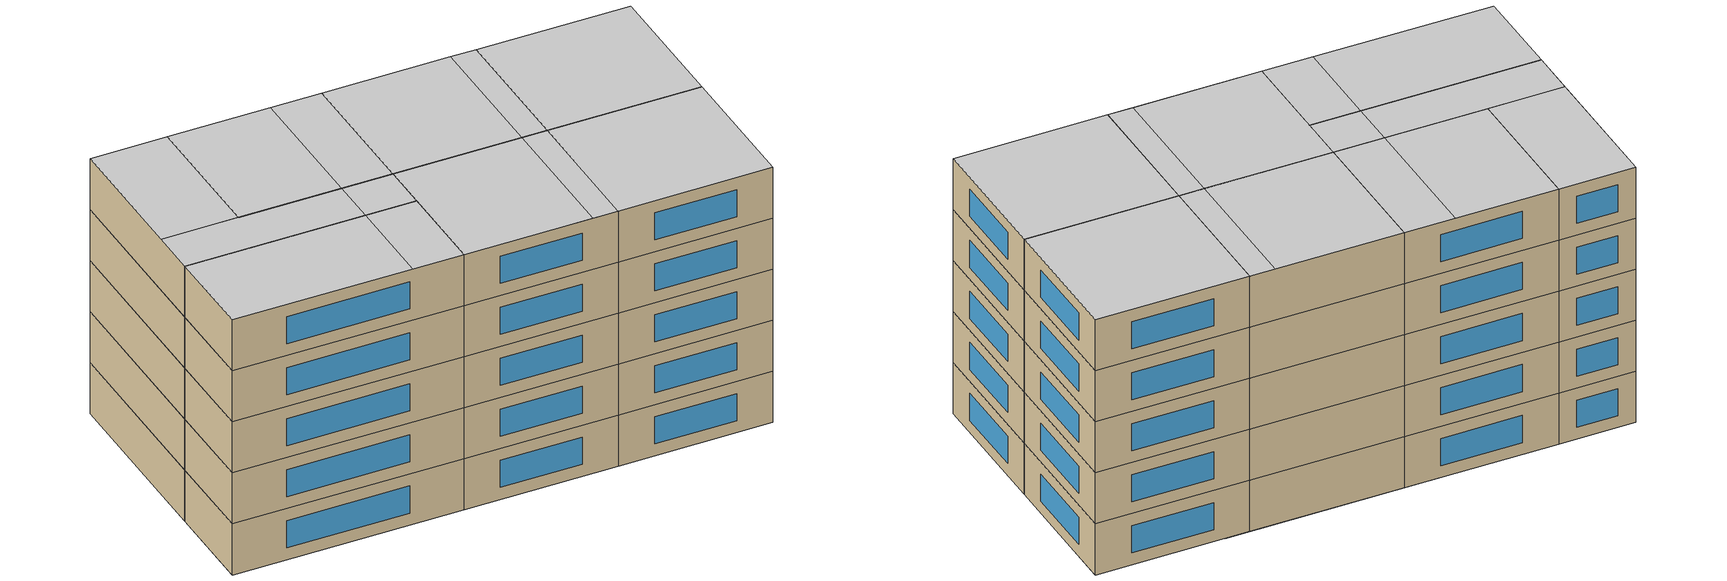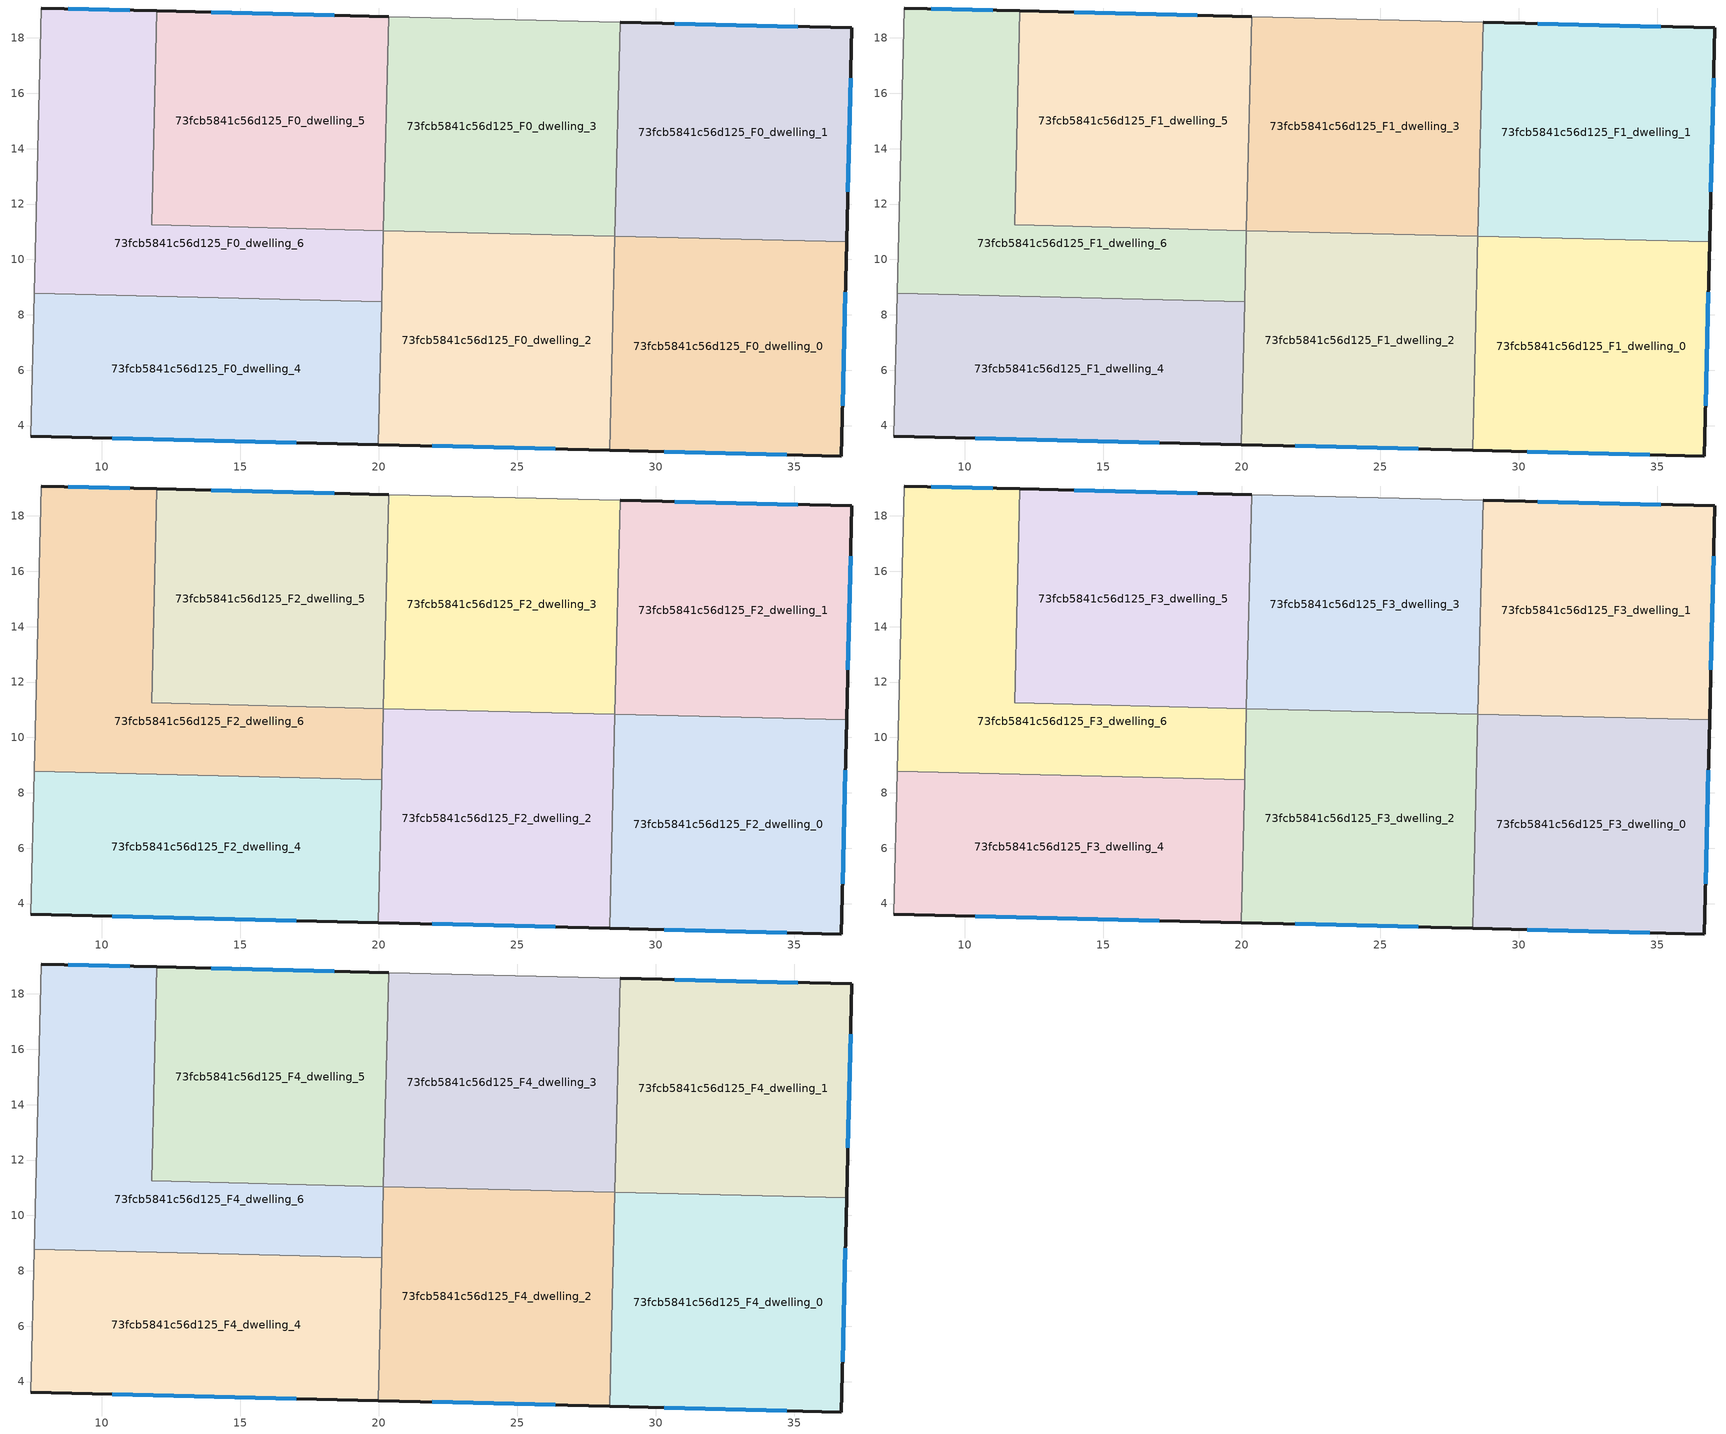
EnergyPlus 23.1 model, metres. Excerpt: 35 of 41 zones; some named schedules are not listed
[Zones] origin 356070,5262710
73fcb5841c56d125_F0_dwelling_0
 floor ground (EU_floor_Construction): 36.89,10.63 36.7,2.9 28.34,3.11 28.53,10.83 z0
 wall outside (EU_wall_Construction): 28.34,3.11 36.7,2.9 36.89,10.63 z0:3
 wall to 73fcb5841c56d125_F0_dwelling_1 (EU_wall_Construction): 36.89,10.63 28.53,10.83 z0:3
 wall to 73fcb5841c56d125_F0_dwelling_2 (EU_wall_Construction): 28.53,10.83 28.34,3.11 z0:3
 window (EU_Window_Construction): 36.75,4.71 36.85,8.81 / 30.3,3.06 34.74,2.95 z0.7:2.3
73fcb5841c56d125_F0_dwelling_1
 floor ground (EU_floor_Construction): 37.08,18.36 36.89,10.63 28.53,10.83 28.72,18.56 z0
 wall outside (EU_wall_Construction): 36.89,10.63 37.08,18.36 28.72,18.56 z0:3
 wall to 73fcb5841c56d125_F0_dwelling_3 (EU_wall_Construction): 28.72,18.56 28.53,10.83 z0:3
 window (EU_Window_Construction): 35.12,18.41 30.68,18.52 / 36.94,12.44 37.04,16.54 z0.7:2.3
73fcb5841c56d125_F0_dwelling_2
 floor ground (EU_floor_Construction): 28.53,10.83 28.34,3.11 19.97,3.31 20.16,10.95 20.16,11.04 z0
 wall outside (EU_wall_Construction): 19.97,3.31 28.34,3.11 z0:3
 wall to 73fcb5841c56d125_F0_dwelling_3 (EU_wall_Construction): 28.53,10.83 20.16,11.04 z0:3
 wall to 73fcb5841c56d125_F0_dwelling_4 (EU_wall_Construction): 20.1,8.46 19.97,3.31 z0:3
 wall to 73fcb5841c56d125_F0_dwelling_6 (EU_wall_Construction): 20.16,11.04 20.16,10.95 20.1,8.46 z0:3
 window (EU_Window_Construction): 21.94,3.26 26.37,3.15 z0.7:2.3
73fcb5841c56d125_F0_dwelling_3
 floor ground (EU_floor_Construction): 28.72,18.56 28.53,10.83 20.16,11.04 20.35,18.77 z0
 wall adiabatic (EU_wall_Construction): 28.72,18.56 20.35,18.77 z0:3
 wall to 73fcb5841c56d125_F0_dwelling_5 (EU_wall_Construction): 20.35,18.77 20.16,11.04 z0:3
73fcb5841c56d125_F0_dwelling_4
 floor ground (EU_floor_Construction): 20.1,8.46 19.97,3.31 7.42,3.62 7.55,8.77 z0
 wall outside (EU_wall_Construction): 7.42,3.62 19.97,3.31 z0:3
 wall adiabatic (EU_wall_Construction): 7.55,8.77 7.42,3.62 z0:3
 wall to 73fcb5841c56d125_F0_dwelling_6 (EU_wall_Construction): 20.1,8.46 7.55,8.77 z0:3
 window (EU_Window_Construction): 10.37,3.55 17.02,3.38 z0.7:2.3
73fcb5841c56d125_F0_dwelling_5
 floor ground (EU_floor_Construction): 20.35,18.77 20.16,11.04 11.79,11.25 11.98,18.97 z0
 wall outside (EU_wall_Construction): 20.35,18.77 11.98,18.97 z0:3
 wall to 73fcb5841c56d125_F0_dwelling_6 (EU_wall_Construction): 11.98,18.97 11.79,11.25 20.16,11.04 z0:3
 window (EU_Window_Construction): 18.39,18.82 13.95,18.93 z0.7:2.3
73fcb5841c56d125_F0_dwelling_6
 floor ground (EU_floor_Construction): 20.16,11.04 20.1,8.46 7.55,8.77 7.8,19.08 11.98,18.97 11.79,11.25 z0
 wall outside (EU_wall_Construction): 11.98,18.97 7.8,19.08 z0:3
 wall adiabatic (EU_wall_Construction): 7.8,19.08 7.55,8.77 z0:3
 window (EU_Window_Construction): 11,19 8.78,19.05 z0.7:2.3
73fcb5841c56d125_F1_dwelling_0
 floor to 73fcb5841c56d125_F0_dwelling_0 (EU_floor_Construction): 36.89,10.63 36.7,2.9 28.34,3.11 28.53,10.83 z3
 wall outside (EU_wall_Construction): 28.34,3.11 36.7,2.9 36.89,10.63 z3:6
 wall to 73fcb5841c56d125_F1_dwelling_1 (EU_wall_Construction): 36.89,10.63 28.53,10.83 z3:6
 wall to 73fcb5841c56d125_F1_dwelling_2 (EU_wall_Construction): 28.53,10.83 28.34,3.11 z3:6
 window (EU_Window_Construction): 36.75,4.71 36.85,8.81 / 30.3,3.06 34.74,2.95 z3.7:5.3
73fcb5841c56d125_F1_dwelling_1
 floor to 73fcb5841c56d125_F0_dwelling_1 (EU_floor_Construction): 37.08,18.36 36.89,10.63 28.53,10.83 28.72,18.56 z3
 wall outside (EU_wall_Construction): 36.89,10.63 37.08,18.36 28.72,18.56 z3:6
 wall to 73fcb5841c56d125_F1_dwelling_3 (EU_wall_Construction): 28.72,18.56 28.53,10.83 z3:6
 window (EU_Window_Construction): 35.12,18.41 30.68,18.52 / 36.94,12.44 37.04,16.54 z3.7:5.3
73fcb5841c56d125_F1_dwelling_2
 floor to 73fcb5841c56d125_F0_dwelling_2 (EU_floor_Construction): 28.53,10.83 28.34,3.11 19.97,3.31 20.16,10.95 20.16,11.04 z3
 wall outside (EU_wall_Construction): 19.97,3.31 28.34,3.11 z3:6
 wall to 73fcb5841c56d125_F1_dwelling_3 (EU_wall_Construction): 28.53,10.83 20.16,11.04 z3:6
 wall to 73fcb5841c56d125_F1_dwelling_4 (EU_wall_Construction): 20.1,8.46 19.97,3.31 z3:6
 wall to 73fcb5841c56d125_F1_dwelling_6 (EU_wall_Construction): 20.16,11.04 20.16,10.95 20.1,8.46 z3:6
 window (EU_Window_Construction): 21.94,3.26 26.37,3.15 z3.7:5.3
73fcb5841c56d125_F1_dwelling_3
 floor to 73fcb5841c56d125_F0_dwelling_3 (EU_floor_Construction): 28.72,18.56 28.53,10.83 20.16,11.04 20.35,18.77 z3
 wall adiabatic (EU_wall_Construction): 28.72,18.56 20.35,18.77 z3:6
 wall to 73fcb5841c56d125_F1_dwelling_5 (EU_wall_Construction): 20.35,18.77 20.16,11.04 z3:6
73fcb5841c56d125_F1_dwelling_4
 floor to 73fcb5841c56d125_F0_dwelling_4 (EU_floor_Construction): 20.1,8.46 19.97,3.31 7.42,3.62 7.55,8.77 z3
 wall outside (EU_wall_Construction): 7.42,3.62 19.97,3.31 z3:6
 wall adiabatic (EU_wall_Construction): 7.55,8.77 7.42,3.62 z3:6
 wall to 73fcb5841c56d125_F1_dwelling_6 (EU_wall_Construction): 20.1,8.46 7.55,8.77 z3:6
 window (EU_Window_Construction): 10.37,3.55 17.02,3.38 z3.7:5.3
73fcb5841c56d125_F1_dwelling_5
 floor to 73fcb5841c56d125_F0_dwelling_5 (EU_floor_Construction): 20.35,18.77 20.16,11.04 11.79,11.25 11.98,18.97 z3
 wall outside (EU_wall_Construction): 20.35,18.77 11.98,18.97 z3:6
 wall to 73fcb5841c56d125_F1_dwelling_6 (EU_wall_Construction): 11.98,18.97 11.79,11.25 20.16,11.04 z3:6
 window (EU_Window_Construction): 18.39,18.82 13.95,18.93 z3.7:5.3
73fcb5841c56d125_F1_dwelling_6
 floor to 73fcb5841c56d125_F0_dwelling_6 (EU_floor_Construction): 20.16,11.04 20.1,8.46 7.55,8.77 7.8,19.08 11.98,18.97 11.79,11.25 z3
 wall outside (EU_wall_Construction): 11.98,18.97 7.8,19.08 z3:6
 wall adiabatic (EU_wall_Construction): 7.8,19.08 7.55,8.77 z3:6
 window (EU_Window_Construction): 11,19 8.78,19.05 z3.7:5.3
73fcb5841c56d125_F2_dwelling_0
 floor to 73fcb5841c56d125_F1_dwelling_0 (EU_floor_Construction): 36.89,10.63 36.7,2.9 28.34,3.11 28.53,10.83 z6
 wall outside (EU_wall_Construction): 28.34,3.11 36.7,2.9 36.89,10.63 z6:9
 wall to 73fcb5841c56d125_F2_dwelling_1 (EU_wall_Construction): 36.89,10.63 28.53,10.83 z6:9
 wall to 73fcb5841c56d125_F2_dwelling_2 (EU_wall_Construction): 28.53,10.83 28.34,3.11 z6:9
 window (EU_Window_Construction): 36.75,4.71 36.85,8.81 / 30.3,3.06 34.74,2.95 z6.7:8.3
73fcb5841c56d125_F2_dwelling_1
 floor to 73fcb5841c56d125_F1_dwelling_1 (EU_floor_Construction): 37.08,18.36 36.89,10.63 28.53,10.83 28.72,18.56 z6
 wall outside (EU_wall_Construction): 36.89,10.63 37.08,18.36 28.72,18.56 z6:9
 wall to 73fcb5841c56d125_F2_dwelling_3 (EU_wall_Construction): 28.72,18.56 28.53,10.83 z6:9
 window (EU_Window_Construction): 35.12,18.41 30.68,18.52 / 36.94,12.44 37.04,16.54 z6.7:8.3
73fcb5841c56d125_F2_dwelling_2
 floor to 73fcb5841c56d125_F1_dwelling_2 (EU_floor_Construction): 28.53,10.83 28.34,3.11 19.97,3.31 20.16,10.95 20.16,11.04 z6
 wall outside (EU_wall_Construction): 19.97,3.31 28.34,3.11 z6:9
 wall to 73fcb5841c56d125_F2_dwelling_3 (EU_wall_Construction): 28.53,10.83 20.16,11.04 z6:9
 wall to 73fcb5841c56d125_F2_dwelling_4 (EU_wall_Construction): 20.1,8.46 19.97,3.31 z6:9
 wall to 73fcb5841c56d125_F2_dwelling_6 (EU_wall_Construction): 20.16,11.04 20.16,10.95 20.1,8.46 z6:9
 window (EU_Window_Construction): 21.94,3.26 26.37,3.15 z6.7:8.3
73fcb5841c56d125_F2_dwelling_3
 floor to 73fcb5841c56d125_F1_dwelling_3 (EU_floor_Construction): 28.72,18.56 28.53,10.83 20.16,11.04 20.35,18.77 z6
 wall adiabatic (EU_wall_Construction): 28.72,18.56 20.35,18.77 z6:9
 wall to 73fcb5841c56d125_F2_dwelling_5 (EU_wall_Construction): 20.35,18.77 20.16,11.04 z6:9
73fcb5841c56d125_F2_dwelling_4
 floor to 73fcb5841c56d125_F1_dwelling_4 (EU_floor_Construction): 20.1,8.46 19.97,3.31 7.42,3.62 7.55,8.77 z6
 wall outside (EU_wall_Construction): 7.42,3.62 19.97,3.31 z6:9
 wall adiabatic (EU_wall_Construction): 7.55,8.77 7.42,3.62 z6:9
 wall to 73fcb5841c56d125_F2_dwelling_6 (EU_wall_Construction): 20.1,8.46 7.55,8.77 z6:9
 window (EU_Window_Construction): 10.37,3.55 17.02,3.38 z6.7:8.3
73fcb5841c56d125_F2_dwelling_5
 floor to 73fcb5841c56d125_F1_dwelling_5 (EU_floor_Construction): 20.35,18.77 20.16,11.04 11.79,11.25 11.98,18.97 z6
 wall outside (EU_wall_Construction): 20.35,18.77 11.98,18.97 z6:9
 wall to 73fcb5841c56d125_F2_dwelling_6 (EU_wall_Construction): 11.98,18.97 11.79,11.25 20.16,11.04 z6:9
 window (EU_Window_Construction): 18.39,18.82 13.95,18.93 z6.7:8.3
73fcb5841c56d125_F2_dwelling_6
 floor to 73fcb5841c56d125_F1_dwelling_6 (EU_floor_Construction): 20.16,11.04 20.1,8.46 7.55,8.77 7.8,19.08 11.98,18.97 11.79,11.25 z6
 wall outside (EU_wall_Construction): 11.98,18.97 7.8,19.08 z6:9
 wall adiabatic (EU_wall_Construction): 7.8,19.08 7.55,8.77 z6:9
 window (EU_Window_Construction): 11,19 8.78,19.05 z6.7:8.3
73fcb5841c56d125_F3_dwelling_0
 floor to 73fcb5841c56d125_F2_dwelling_0 (EU_floor_Construction): 36.89,10.63 36.7,2.9 28.34,3.11 28.53,10.83 z9
 wall outside (EU_wall_Construction): 28.34,3.11 36.7,2.9 36.89,10.63 z9:12
 wall to 73fcb5841c56d125_F3_dwelling_1 (EU_wall_Construction): 36.89,10.63 28.53,10.83 z9:12
 wall to 73fcb5841c56d125_F3_dwelling_2 (EU_wall_Construction): 28.53,10.83 28.34,3.11 z9:12
 window (EU_Window_Construction): 36.75,4.71 36.85,8.81 / 30.3,3.06 34.74,2.95 z9.7:11.3
73fcb5841c56d125_F3_dwelling_1
 floor to 73fcb5841c56d125_F2_dwelling_1 (EU_floor_Construction): 37.08,18.36 36.89,10.63 28.53,10.83 28.72,18.56 z9
 wall outside (EU_wall_Construction): 36.89,10.63 37.08,18.36 28.72,18.56 z9:12
 wall to 73fcb5841c56d125_F3_dwelling_3 (EU_wall_Construction): 28.72,18.56 28.53,10.83 z9:12
 window (EU_Window_Construction): 35.12,18.41 30.68,18.52 / 36.94,12.44 37.04,16.54 z9.7:11.3
73fcb5841c56d125_F3_dwelling_2
 floor to 73fcb5841c56d125_F2_dwelling_2 (EU_floor_Construction): 28.53,10.83 28.34,3.11 19.97,3.31 20.16,10.95 20.16,11.04 z9
 wall outside (EU_wall_Construction): 19.97,3.31 28.34,3.11 z9:12
 wall to 73fcb5841c56d125_F3_dwelling_3 (EU_wall_Construction): 28.53,10.83 20.16,11.04 z9:12
 wall to 73fcb5841c56d125_F3_dwelling_4 (EU_wall_Construction): 20.1,8.46 19.97,3.31 z9:12
 wall to 73fcb5841c56d125_F3_dwelling_6 (EU_wall_Construction): 20.16,11.04 20.16,10.95 20.1,8.46 z9:12
 window (EU_Window_Construction): 21.94,3.26 26.37,3.15 z9.7:11.3
73fcb5841c56d125_F3_dwelling_3
 floor to 73fcb5841c56d125_F2_dwelling_3 (EU_floor_Construction): 28.72,18.56 28.53,10.83 20.16,11.04 20.35,18.77 z9
 wall adiabatic (EU_wall_Construction): 28.72,18.56 20.35,18.77 z9:12
 wall to 73fcb5841c56d125_F3_dwelling_5 (EU_wall_Construction): 20.35,18.77 20.16,11.04 z9:12
73fcb5841c56d125_F3_dwelling_4
 floor to 73fcb5841c56d125_F2_dwelling_4 (EU_floor_Construction): 20.1,8.46 19.97,3.31 7.42,3.62 7.55,8.77 z9
 wall outside (EU_wall_Construction): 7.42,3.62 19.97,3.31 z9:12
 wall adiabatic (EU_wall_Construction): 7.55,8.77 7.42,3.62 z9:12
 wall to 73fcb5841c56d125_F3_dwelling_6 (EU_wall_Construction): 20.1,8.46 7.55,8.77 z9:12
 window (EU_Window_Construction): 10.37,3.55 17.02,3.38 z9.7:11.3
73fcb5841c56d125_F3_dwelling_5
 floor to 73fcb5841c56d125_F2_dwelling_5 (EU_floor_Construction): 20.35,18.77 20.16,11.04 11.79,11.25 11.98,18.97 z9
 wall outside (EU_wall_Construction): 20.35,18.77 11.98,18.97 z9:12
 wall to 73fcb5841c56d125_F3_dwelling_6 (EU_wall_Construction): 11.98,18.97 11.79,11.25 20.16,11.04 z9:12
 window (EU_Window_Construction): 18.39,18.82 13.95,18.93 z9.7:11.3
73fcb5841c56d125_F3_dwelling_6
 floor to 73fcb5841c56d125_F2_dwelling_6 (EU_floor_Construction): 20.16,11.04 20.1,8.46 7.55,8.77 7.8,19.08 11.98,18.97 11.79,11.25 z9
 wall outside (EU_wall_Construction): 11.98,18.97 7.8,19.08 z9:12
 wall adiabatic (EU_wall_Construction): 7.8,19.08 7.55,8.77 z9:12
 window (EU_Window_Construction): 11,19 8.78,19.05 z9.7:11.3
73fcb5841c56d125_F4_dwelling_0
 floor to 73fcb5841c56d125_F3_dwelling_0 (EU_floor_Construction): 36.89,10.63 36.7,2.9 28.34,3.11 28.53,10.83 z12
 wall outside (EU_wall_Construction): 28.34,3.11 36.7,2.9 36.89,10.63 z12:15
 wall to 73fcb5841c56d125_F4_dwelling_1 (EU_wall_Construction): 36.89,10.63 28.53,10.83 z12:15
 wall to 73fcb5841c56d125_F4_dwelling_2 (EU_wall_Construction): 28.53,10.83 28.34,3.11 z12:15
 window (EU_Window_Construction): 36.75,4.71 36.85,8.81 / 30.3,3.06 34.74,2.95 z12.7:14.3
 ceiling to 73fcb5841c56d125_F5_dwelling_0 (EU_floor_Construction): 36.7,2.9 36.89,10.63 28.53,10.83 28.34,3.11 z15
73fcb5841c56d125_F4_dwelling_1
 floor to 73fcb5841c56d125_F3_dwelling_1 (EU_floor_Construction): 37.08,18.36 36.89,10.63 28.53,10.83 28.72,18.56 z12
 wall outside (EU_wall_Construction): 36.89,10.63 37.08,18.36 28.72,18.56 z12:15
 wall to 73fcb5841c56d125_F4_dwelling_3 (EU_wall_Construction): 28.72,18.56 28.53,10.83 z12:15
 window (EU_Window_Construction): 35.12,18.41 30.68,18.52 / 36.94,12.44 37.04,16.54 z12.7:14.3
 ceiling to 73fcb5841c56d125_F5_dwelling_1 (EU_floor_Construction): 36.89,10.63 37.08,18.36 28.72,18.56 28.53,10.83 z15
73fcb5841c56d125_F4_dwelling_2
 floor to 73fcb5841c56d125_F3_dwelling_2 (EU_floor_Construction): 28.53,10.83 28.34,3.11 19.97,3.31 20.16,10.95 20.16,11.04 z12
 wall outside (EU_wall_Construction): 19.97,3.31 28.34,3.11 z12:15
 wall to 73fcb5841c56d125_F4_dwelling_3 (EU_wall_Construction): 28.53,10.83 20.16,11.04 z12:15
 wall to 73fcb5841c56d125_F4_dwelling_4 (EU_wall_Construction): 20.1,8.46 19.97,3.31 z12:15
 wall to 73fcb5841c56d125_F4_dwelling_6 (EU_wall_Construction): 20.16,11.04 20.16,10.95 20.1,8.46 z12:15
 window (EU_Window_Construction): 21.94,3.26 26.37,3.15 z12.7:14.3
 ceiling to 73fcb5841c56d125_F5_dwelling_2 (EU_floor_Construction): 26.94,3.14 27.13,10.87 20.16,11.04 20.16,10.95 19.97,3.31 z15
 ceiling to 73fcb5841c56d125_F5_dwelling_0 (EU_floor_Construction): 28.34,3.11 28.53,10.83 27.13,10.87 26.94,3.14 z15
73fcb5841c56d125_F4_dwelling_3
 floor to 73fcb5841c56d125_F3_dwelling_3 (EU_floor_Construction): 28.72,18.56 28.53,10.83 20.16,11.04 20.35,18.77 z12
 wall adiabatic (EU_wall_Construction): 28.72,18.56 20.35,18.77 z12:15
 wall to 73fcb5841c56d125_F4_dwelling_5 (EU_wall_Construction): 20.35,18.77 20.16,11.04 z12:15
 ceiling to 73fcb5841c56d125_F5_dwelling_3 (EU_floor_Construction): 27.13,10.87 27.32,18.6 20.35,18.77 20.16,11.04 z15
 ceiling to 73fcb5841c56d125_F5_dwelling_1 (EU_floor_Construction): 28.53,10.83 28.72,18.56 27.32,18.6 27.13,10.87 z15
73fcb5841c56d125_F4_dwelling_4
 floor to 73fcb5841c56d125_F3_dwelling_4 (EU_floor_Construction): 20.1,8.46 19.97,3.31 7.42,3.62 7.55,8.77 z12
 wall outside (EU_wall_Construction): 7.42,3.62 19.97,3.31 z12:15
 wall adiabatic (EU_wall_Construction): 7.55,8.77 7.42,3.62 z12:15
 wall to 73fcb5841c56d125_F4_dwelling_6 (EU_wall_Construction): 20.1,8.46 7.55,8.77 z12:15
 window (EU_Window_Construction): 10.37,3.55 17.02,3.38 z12.7:14.3
 ceiling to 73fcb5841c56d125_F5_dwelling_4 (EU_floor_Construction): 17.18,3.38 17.31,8.53 7.55,8.77 7.42,3.62 z15
 ceiling to 73fcb5841c56d125_F5_dwelling_2 (EU_floor_Construction): 19.97,3.31 20.1,8.46 17.31,8.53 17.18,3.38 z15
73fcb5841c56d125_F4_dwelling_5
 floor to 73fcb5841c56d125_F3_dwelling_5 (EU_floor_Construction): 20.35,18.77 20.16,11.04 11.79,11.25 11.98,18.97 z12
 wall outside (EU_wall_Construction): 20.35,18.77 11.98,18.97 z12:15
 wall to 73fcb5841c56d125_F4_dwelling_6 (EU_wall_Construction): 11.98,18.97 11.79,11.25 20.16,11.04 z12:15
 window (EU_Window_Construction): 18.39,18.82 13.95,18.93 z12.7:14.3
 ceiling to 73fcb5841c56d125_F5_dwelling_5 (EU_floor_Construction): 17.37,11.11 17.56,18.84 11.98,18.97 11.8,11.25 z15
 ceiling to 73fcb5841c56d125_F5_dwelling_3 (EU_floor_Construction): 20.16,11.04 20.35,18.77 17.56,18.84 17.37,11.11 z15
73fcb5841c56d125_F4_dwelling_6
 floor to 73fcb5841c56d125_F3_dwelling_6 (EU_floor_Construction): 20.16,11.04 20.1,8.46 7.55,8.77 7.8,19.08 11.98,18.97 11.79,11.25 z12
 wall outside (EU_wall_Construction): 11.98,18.97 7.8,19.08 z12:15
 wall adiabatic (EU_wall_Construction): 7.8,19.08 7.55,8.77 z12:15
 window (EU_Window_Construction): 11,19 8.78,19.05 z12.7:14.3
 ceiling to 73fcb5841c56d125_F5_dwelling_5 (EU_floor_Construction): 11.8,11.25 11.98,18.97 7.8,19.08 7.61,11.35 z15
 ceiling to 73fcb5841c56d125_F5_dwelling_4 (EU_floor_Construction): 17.31,8.53 17.37,11.11 7.61,11.35 7.55,8.77 z15
 ceiling to 73fcb5841c56d125_F5_dwelling_2 (EU_floor_Construction): 20.1,8.46 20.16,11.04 17.37,11.11 17.31,8.53 z15
shading: 30.08,18.53 15.37,18.89 z0:12
[Building]
EU S2 Campaign: North Axis=0; Terrain=City; Solar Distribution=FullExterior
[Site:Location]
Budapest.Ferenc.Liszt.Intl.AP: Latitude=47.437; Longitude=19.256; Time Zone=1; Elevation=185
[SizingPeriod:WeatherFileDays]
AnnualSizingPeriod: Begin Month=1; Begin Day of Month=1; End Month=12; End Day of Month=31; Day of Week for Start Day=Monday; Use Weather File Daylight Saving Period=No; Use Weather File Rain and Snow Indicators=No
[MATERIAL]
EU_InternalMass_Material: Roughness=MediumRough; Thickness=0.1; Conductivity=1; Density=1800; Specific Heat=900; Thermal Absorptance=0.9; Solar Absorptance=0.7; Visible Absorptance=0.7
[MATERIAL:NOMASS] Roughness=MediumRough; Thermal Absorptance=0.9; Solar Absorptance=0.7; Visible Absorptance=0.7
Name | Thermal Resistance
EU_wall_NoMass | 0.832559
EU_floor_NoMass | 0.872794
[WINDOWMATERIAL:SIMPLEGLAZINGSYSTEM]
EU_Window_SimpleGlazing: UFactor=2.79869; Solar Heat Gain Coefficient=0.75; Visible Transmittance=0.75
[CONSTRUCTION]
EU_wall_Construction: EU_wall_NoMass
EU_floor_Construction: EU_floor_NoMass
EU_Window_Construction: EU_Window_SimpleGlazing
EU_InternalMass_Construction: EU_InternalMass_Material
[ZONE] Type=1; Multiplier=1; Ceiling Height=autocalculate; Floor Area=autocalculate; Part of Total Floor Area=Yes
Name | Volume
73fcb5841c56d125_F0_dwelling_0; 73fcb5841c56d125_F1_dwelling_0; 73fcb5841c56d125_F2_dwelling_0; 73fcb5841c56d125_F3_dwelling_0; 73fcb5841c56d125_F4_dwelling_0 | 194.087
73fcb5841c56d125_F0_dwelling_1; 73fcb5841c56d125_F1_dwelling_1; 73fcb5841c56d125_F2_dwelling_1; 73fcb5841c56d125_F3_dwelling_1; 73fcb5841c56d125_F4_dwelling_1 | 194.112
73fcb5841c56d125_F0_dwelling_2; 73fcb5841c56d125_F1_dwelling_2; 73fcb5841c56d125_F2_dwelling_2; 73fcb5841c56d125_F3_dwelling_2; 73fcb5841c56d125_F4_dwelling_2 | 194.085
73fcb5841c56d125_F0_dwelling_3; 73fcb5841c56d125_F1_dwelling_3; 73fcb5841c56d125_F2_dwelling_3; 73fcb5841c56d125_F3_dwelling_3; 73fcb5841c56d125_F4_dwelling_3 | 194.064
73fcb5841c56d125_F0_dwelling_4; 73fcb5841c56d125_F1_dwelling_4; 73fcb5841c56d125_F2_dwelling_4; 73fcb5841c56d125_F3_dwelling_4; 73fcb5841c56d125_F4_dwelling_4 | 194.105
73fcb5841c56d125_F0_dwelling_5; 73fcb5841c56d125_F1_dwelling_5; 73fcb5841c56d125_F2_dwelling_5; 73fcb5841c56d125_F3_dwelling_5; 73fcb5841c56d125_F4_dwelling_5 | 194.099
73fcb5841c56d125_F0_dwelling_6; 73fcb5841c56d125_F1_dwelling_6; 73fcb5841c56d125_F2_dwelling_6; 73fcb5841c56d125_F3_dwelling_6; 73fcb5841c56d125_F4_dwelling_6 | 194.08
[INTERNALMASS] Construction=EU_InternalMass_Construction
Name | Zone or ZoneList | Surface Area
73fcb5841c56d125_F0_dwelling_0_EU_InternalMass | 73fcb5841c56d125_F0_dwelling_0 | 64.6957
73fcb5841c56d125_F0_dwelling_1_EU_InternalMass | 73fcb5841c56d125_F0_dwelling_1 | 64.704
73fcb5841c56d125_F0_dwelling_2_EU_InternalMass | 73fcb5841c56d125_F0_dwelling_2 | 64.6965
73fcb5841c56d125_F0_dwelling_3_EU_InternalMass | 73fcb5841c56d125_F0_dwelling_3 | 64.69
73fcb5841c56d125_F0_dwelling_4_EU_InternalMass | 73fcb5841c56d125_F0_dwelling_4 | 64.7015
73fcb5841c56d125_F0_dwelling_5_EU_InternalMass | 73fcb5841c56d125_F0_dwelling_5 | 64.7
73fcb5841c56d125_F0_dwelling_6_EU_InternalMass | 73fcb5841c56d125_F0_dwelling_6 | 64.6933
73fcb5841c56d125_F1_dwelling_0_EU_InternalMass | 73fcb5841c56d125_F1_dwelling_0 | 64.6957
73fcb5841c56d125_F1_dwelling_1_EU_InternalMass | 73fcb5841c56d125_F1_dwelling_1 | 64.704
73fcb5841c56d125_F1_dwelling_2_EU_InternalMass | 73fcb5841c56d125_F1_dwelling_2 | 64.6965
73fcb5841c56d125_F1_dwelling_3_EU_InternalMass | 73fcb5841c56d125_F1_dwelling_3 | 64.69
73fcb5841c56d125_F1_dwelling_4_EU_InternalMass | 73fcb5841c56d125_F1_dwelling_4 | 64.7015
73fcb5841c56d125_F1_dwelling_5_EU_InternalMass | 73fcb5841c56d125_F1_dwelling_5 | 64.7
73fcb5841c56d125_F1_dwelling_6_EU_InternalMass | 73fcb5841c56d125_F1_dwelling_6 | 64.6933
73fcb5841c56d125_F2_dwelling_0_EU_InternalMass | 73fcb5841c56d125_F2_dwelling_0 | 64.6957
73fcb5841c56d125_F2_dwelling_1_EU_InternalMass | 73fcb5841c56d125_F2_dwelling_1 | 64.704
73fcb5841c56d125_F2_dwelling_2_EU_InternalMass | 73fcb5841c56d125_F2_dwelling_2 | 64.6965
73fcb5841c56d125_F2_dwelling_3_EU_InternalMass | 73fcb5841c56d125_F2_dwelling_3 | 64.69
73fcb5841c56d125_F2_dwelling_4_EU_InternalMass | 73fcb5841c56d125_F2_dwelling_4 | 64.7015
73fcb5841c56d125_F2_dwelling_5_EU_InternalMass | 73fcb5841c56d125_F2_dwelling_5 | 64.7
73fcb5841c56d125_F2_dwelling_6_EU_InternalMass | 73fcb5841c56d125_F2_dwelling_6 | 64.6933
73fcb5841c56d125_F3_dwelling_0_EU_InternalMass | 73fcb5841c56d125_F3_dwelling_0 | 64.6957
73fcb5841c56d125_F3_dwelling_1_EU_InternalMass | 73fcb5841c56d125_F3_dwelling_1 | 64.704
73fcb5841c56d125_F3_dwelling_2_EU_InternalMass | 73fcb5841c56d125_F3_dwelling_2 | 64.6965
73fcb5841c56d125_F3_dwelling_3_EU_InternalMass | 73fcb5841c56d125_F3_dwelling_3 | 64.69
73fcb5841c56d125_F3_dwelling_4_EU_InternalMass | 73fcb5841c56d125_F3_dwelling_4 | 64.7015
73fcb5841c56d125_F3_dwelling_5_EU_InternalMass | 73fcb5841c56d125_F3_dwelling_5 | 64.7
73fcb5841c56d125_F3_dwelling_6_EU_InternalMass | 73fcb5841c56d125_F3_dwelling_6 | 64.6933
73fcb5841c56d125_F4_dwelling_0_EU_InternalMass | 73fcb5841c56d125_F4_dwelling_0 | 64.6957
73fcb5841c56d125_F4_dwelling_1_EU_InternalMass | 73fcb5841c56d125_F4_dwelling_1 | 64.704
73fcb5841c56d125_F4_dwelling_2_EU_InternalMass | 73fcb5841c56d125_F4_dwelling_2 | 64.6965
73fcb5841c56d125_F4_dwelling_3_EU_InternalMass | 73fcb5841c56d125_F4_dwelling_3 | 64.69
73fcb5841c56d125_F4_dwelling_4_EU_InternalMass | 73fcb5841c56d125_F4_dwelling_4 | 64.7015
73fcb5841c56d125_F4_dwelling_5_EU_InternalMass | 73fcb5841c56d125_F4_dwelling_5 | 64.7
73fcb5841c56d125_F4_dwelling_6_EU_InternalMass | 73fcb5841c56d125_F4_dwelling_6 | 64.6933
[OTHEREQUIPMENT] Fuel Type=Electricity; Design Level Calculation Method=Watts/Area; Power per Zone Floor Area=1; Fraction Latent=0; Fraction Radiant=0; Fraction Lost=0; Carbon Dioxide Generation Rate=0; EndUse Subcategory=EU_Step8_InternalGains
Name | Zone or ZoneList or Space or SpaceList | Schedule
EU_Step8_InternalGain_73fcb5841c56d125_F0_dwelling_0_f000 | 73fcb5841c56d125_F0_dwelling_0 | EU_Step8_GainSchedule_73fcb5841c56d125_F0_dwelling_0_f000
EU_Step8_InternalGain_73fcb5841c56d125_F0_dwelling_1_f000 | 73fcb5841c56d125_F0_dwelling_1 | EU_Step8_GainSchedule_73fcb5841c56d125_F0_dwelling_1_f000
EU_Step8_InternalGain_73fcb5841c56d125_F0_dwelling_2_f000 | 73fcb5841c56d125_F0_dwelling_2 | EU_Step8_GainSchedule_73fcb5841c56d125_F0_dwelling_2_f000
EU_Step8_InternalGain_73fcb5841c56d125_F0_dwelling_3_f000 | 73fcb5841c56d125_F0_dwelling_3 | EU_Step8_GainSchedule_73fcb5841c56d125_F0_dwelling_3_f000
EU_Step8_InternalGain_73fcb5841c56d125_F0_dwelling_4_f000 | 73fcb5841c56d125_F0_dwelling_4 | EU_Step8_GainSchedule_73fcb5841c56d125_F0_dwelling_4_f000
EU_Step8_InternalGain_73fcb5841c56d125_F0_dwelling_5_f000 | 73fcb5841c56d125_F0_dwelling_5 | EU_Step8_GainSchedule_73fcb5841c56d125_F0_dwelling_5_f000
EU_Step8_InternalGain_73fcb5841c56d125_F0_dwelling_6_f000 | 73fcb5841c56d125_F0_dwelling_6 | EU_Step8_GainSchedule_73fcb5841c56d125_F0_dwelling_6_f000
EU_Step8_InternalGain_73fcb5841c56d125_F1_dwelling_0_f000 | 73fcb5841c56d125_F1_dwelling_0 | EU_Step8_GainSchedule_73fcb5841c56d125_F1_dwelling_0_f000
EU_Step8_InternalGain_73fcb5841c56d125_F1_dwelling_1_f000 | 73fcb5841c56d125_F1_dwelling_1 | EU_Step8_GainSchedule_73fcb5841c56d125_F1_dwelling_1_f000
EU_Step8_InternalGain_73fcb5841c56d125_F1_dwelling_2_f000 | 73fcb5841c56d125_F1_dwelling_2 | EU_Step8_GainSchedule_73fcb5841c56d125_F1_dwelling_2_f000
EU_Step8_InternalGain_73fcb5841c56d125_F1_dwelling_3_f000 | 73fcb5841c56d125_F1_dwelling_3 | EU_Step8_GainSchedule_73fcb5841c56d125_F1_dwelling_3_f000
EU_Step8_InternalGain_73fcb5841c56d125_F1_dwelling_4_f000 | 73fcb5841c56d125_F1_dwelling_4 | EU_Step8_GainSchedule_73fcb5841c56d125_F1_dwelling_4_f000
EU_Step8_InternalGain_73fcb5841c56d125_F1_dwelling_5_f000 | 73fcb5841c56d125_F1_dwelling_5 | EU_Step8_GainSchedule_73fcb5841c56d125_F1_dwelling_5_f000
EU_Step8_InternalGain_73fcb5841c56d125_F1_dwelling_6_f000 | 73fcb5841c56d125_F1_dwelling_6 | EU_Step8_GainSchedule_73fcb5841c56d125_F1_dwelling_6_f000
EU_Step8_InternalGain_73fcb5841c56d125_F2_dwelling_0_f000 | 73fcb5841c56d125_F2_dwelling_0 | EU_Step8_GainSchedule_73fcb5841c56d125_F2_dwelling_0_f000
EU_Step8_InternalGain_73fcb5841c56d125_F2_dwelling_1_f000 | 73fcb5841c56d125_F2_dwelling_1 | EU_Step8_GainSchedule_73fcb5841c56d125_F2_dwelling_1_f000
EU_Step8_InternalGain_73fcb5841c56d125_F2_dwelling_2_f000 | 73fcb5841c56d125_F2_dwelling_2 | EU_Step8_GainSchedule_73fcb5841c56d125_F2_dwelling_2_f000
EU_Step8_InternalGain_73fcb5841c56d125_F2_dwelling_3_f000 | 73fcb5841c56d125_F2_dwelling_3 | EU_Step8_GainSchedule_73fcb5841c56d125_F2_dwelling_3_f000
EU_Step8_InternalGain_73fcb5841c56d125_F2_dwelling_4_f000 | 73fcb5841c56d125_F2_dwelling_4 | EU_Step8_GainSchedule_73fcb5841c56d125_F2_dwelling_4_f000
EU_Step8_InternalGain_73fcb5841c56d125_F2_dwelling_5_f000 | 73fcb5841c56d125_F2_dwelling_5 | EU_Step8_GainSchedule_73fcb5841c56d125_F2_dwelling_5_f000
EU_Step8_InternalGain_73fcb5841c56d125_F2_dwelling_6_f000 | 73fcb5841c56d125_F2_dwelling_6 | EU_Step8_GainSchedule_73fcb5841c56d125_F2_dwelling_6_f000
EU_Step8_InternalGain_73fcb5841c56d125_F3_dwelling_0_f000 | 73fcb5841c56d125_F3_dwelling_0 | EU_Step8_GainSchedule_73fcb5841c56d125_F3_dwelling_0_f000
EU_Step8_InternalGain_73fcb5841c56d125_F3_dwelling_1_f000 | 73fcb5841c56d125_F3_dwelling_1 | EU_Step8_GainSchedule_73fcb5841c56d125_F3_dwelling_1_f000
EU_Step8_InternalGain_73fcb5841c56d125_F3_dwelling_2_f000 | 73fcb5841c56d125_F3_dwelling_2 | EU_Step8_GainSchedule_73fcb5841c56d125_F3_dwelling_2_f000
EU_Step8_InternalGain_73fcb5841c56d125_F3_dwelling_3_f000 | 73fcb5841c56d125_F3_dwelling_3 | EU_Step8_GainSchedule_73fcb5841c56d125_F3_dwelling_3_f000
EU_Step8_InternalGain_73fcb5841c56d125_F3_dwelling_4_f000 | 73fcb5841c56d125_F3_dwelling_4 | EU_Step8_GainSchedule_73fcb5841c56d125_F3_dwelling_4_f000
EU_Step8_InternalGain_73fcb5841c56d125_F3_dwelling_5_f000 | 73fcb5841c56d125_F3_dwelling_5 | EU_Step8_GainSchedule_73fcb5841c56d125_F3_dwelling_5_f000
EU_Step8_InternalGain_73fcb5841c56d125_F3_dwelling_6_f000 | 73fcb5841c56d125_F3_dwelling_6 | EU_Step8_GainSchedule_73fcb5841c56d125_F3_dwelling_6_f000
EU_Step8_InternalGain_73fcb5841c56d125_F4_dwelling_0_f000 | 73fcb5841c56d125_F4_dwelling_0 | EU_Step8_GainSchedule_73fcb5841c56d125_F4_dwelling_0_f000
EU_Step8_InternalGain_73fcb5841c56d125_F4_dwelling_1_f000 | 73fcb5841c56d125_F4_dwelling_1 | EU_Step8_GainSchedule_73fcb5841c56d125_F4_dwelling_1_f000
EU_Step8_InternalGain_73fcb5841c56d125_F4_dwelling_2_f000 | 73fcb5841c56d125_F4_dwelling_2 | EU_Step8_GainSchedule_73fcb5841c56d125_F4_dwelling_2_f000
EU_Step8_InternalGain_73fcb5841c56d125_F4_dwelling_3_f000 | 73fcb5841c56d125_F4_dwelling_3 | EU_Step8_GainSchedule_73fcb5841c56d125_F4_dwelling_3_f000
EU_Step8_InternalGain_73fcb5841c56d125_F4_dwelling_4_f000 | 73fcb5841c56d125_F4_dwelling_4 | EU_Step8_GainSchedule_73fcb5841c56d125_F4_dwelling_4_f000
EU_Step8_InternalGain_73fcb5841c56d125_F4_dwelling_5_f000 | 73fcb5841c56d125_F4_dwelling_5 | EU_Step8_GainSchedule_73fcb5841c56d125_F4_dwelling_5_f000
EU_Step8_InternalGain_73fcb5841c56d125_F4_dwelling_6_f000 | 73fcb5841c56d125_F4_dwelling_6 | EU_Step8_GainSchedule_73fcb5841c56d125_F4_dwelling_6_f000
[ZONEVENTILATION:DESIGNFLOWRATE] Schedule=EU_AlwaysOn; Design Flow Rate Calculation Method=AirChanges/Hour; Air Changes per Hour=0.475469; Ventilation Type=Natural; Fan Pressure Rise=0; Fan Total Efficiency=1; Constant Term Coefficient=1; Temperature Term Coefficient=0; Velocity Term Coefficient=0; Velocity Squared Term Coefficient=0; Minimum Indoor Temperature=-100; Maximum Indoor Temperature=100; Delta Temperature=-100; Minimum Outdoor Temperature=-100; Maximum Outdoor Temperature=100; Maximum Wind Speed=40
Name | Zone or ZoneList or Space or SpaceList
EU_ConstantAir_73fcb5841c56d125_F0_dwelling_0 | 73fcb5841c56d125_F0_dwelling_0
EU_ConstantAir_73fcb5841c56d125_F0_dwelling_1 | 73fcb5841c56d125_F0_dwelling_1
EU_ConstantAir_73fcb5841c56d125_F0_dwelling_2 | 73fcb5841c56d125_F0_dwelling_2
EU_ConstantAir_73fcb5841c56d125_F0_dwelling_3 | 73fcb5841c56d125_F0_dwelling_3
EU_ConstantAir_73fcb5841c56d125_F0_dwelling_4 | 73fcb5841c56d125_F0_dwelling_4
EU_ConstantAir_73fcb5841c56d125_F0_dwelling_5 | 73fcb5841c56d125_F0_dwelling_5
EU_ConstantAir_73fcb5841c56d125_F0_dwelling_6 | 73fcb5841c56d125_F0_dwelling_6
EU_ConstantAir_73fcb5841c56d125_F1_dwelling_0 | 73fcb5841c56d125_F1_dwelling_0
EU_ConstantAir_73fcb5841c56d125_F1_dwelling_1 | 73fcb5841c56d125_F1_dwelling_1
EU_ConstantAir_73fcb5841c56d125_F1_dwelling_2 | 73fcb5841c56d125_F1_dwelling_2
EU_ConstantAir_73fcb5841c56d125_F1_dwelling_3 | 73fcb5841c56d125_F1_dwelling_3
EU_ConstantAir_73fcb5841c56d125_F1_dwelling_4 | 73fcb5841c56d125_F1_dwelling_4
EU_ConstantAir_73fcb5841c56d125_F1_dwelling_5 | 73fcb5841c56d125_F1_dwelling_5
EU_ConstantAir_73fcb5841c56d125_F1_dwelling_6 | 73fcb5841c56d125_F1_dwelling_6
EU_ConstantAir_73fcb5841c56d125_F2_dwelling_0 | 73fcb5841c56d125_F2_dwelling_0
EU_ConstantAir_73fcb5841c56d125_F2_dwelling_1 | 73fcb5841c56d125_F2_dwelling_1
EU_ConstantAir_73fcb5841c56d125_F2_dwelling_2 | 73fcb5841c56d125_F2_dwelling_2
EU_ConstantAir_73fcb5841c56d125_F2_dwelling_3 | 73fcb5841c56d125_F2_dwelling_3
EU_ConstantAir_73fcb5841c56d125_F2_dwelling_4 | 73fcb5841c56d125_F2_dwelling_4
EU_ConstantAir_73fcb5841c56d125_F2_dwelling_5 | 73fcb5841c56d125_F2_dwelling_5
EU_ConstantAir_73fcb5841c56d125_F2_dwelling_6 | 73fcb5841c56d125_F2_dwelling_6
EU_ConstantAir_73fcb5841c56d125_F3_dwelling_0 | 73fcb5841c56d125_F3_dwelling_0
EU_ConstantAir_73fcb5841c56d125_F3_dwelling_1 | 73fcb5841c56d125_F3_dwelling_1
EU_ConstantAir_73fcb5841c56d125_F3_dwelling_2 | 73fcb5841c56d125_F3_dwelling_2
EU_ConstantAir_73fcb5841c56d125_F3_dwelling_3 | 73fcb5841c56d125_F3_dwelling_3
EU_ConstantAir_73fcb5841c56d125_F3_dwelling_4 | 73fcb5841c56d125_F3_dwelling_4
EU_ConstantAir_73fcb5841c56d125_F3_dwelling_5 | 73fcb5841c56d125_F3_dwelling_5
EU_ConstantAir_73fcb5841c56d125_F3_dwelling_6 | 73fcb5841c56d125_F3_dwelling_6
EU_ConstantAir_73fcb5841c56d125_F4_dwelling_0 | 73fcb5841c56d125_F4_dwelling_0
EU_ConstantAir_73fcb5841c56d125_F4_dwelling_1 | 73fcb5841c56d125_F4_dwelling_1
EU_ConstantAir_73fcb5841c56d125_F4_dwelling_2 | 73fcb5841c56d125_F4_dwelling_2
EU_ConstantAir_73fcb5841c56d125_F4_dwelling_3 | 73fcb5841c56d125_F4_dwelling_3
EU_ConstantAir_73fcb5841c56d125_F4_dwelling_4 | 73fcb5841c56d125_F4_dwelling_4
EU_ConstantAir_73fcb5841c56d125_F4_dwelling_5 | 73fcb5841c56d125_F4_dwelling_5
EU_ConstantAir_73fcb5841c56d125_F4_dwelling_6 | 73fcb5841c56d125_F4_dwelling_6
[HVACTEMPLATE:ZONE:IDEALLOADSAIRSYSTEM] System Availability Schedule=EU_AlwaysOn; Maximum Heating Supply Air Temperature=50; Minimum Cooling Supply Air Temperature=13; Maximum Heating Supply Air Humidity Ratio=0.0156; Minimum Cooling Supply Air Humidity Ratio=0.0077; Heating Limit=NoLimit; Cooling Limit=NoLimit; Heating Availability Schedule=EU_AlwaysOn; Cooling Availability Schedule=EU_CoolingOff; Dehumidification Control Type=ConstantSensibleHeatRatio; Cooling Sensible Heat Ratio=0.7; Dehumidification Setpoint=60; Humidification Control Type=None; Humidification Setpoint=30; Outdoor Air Method=None; Outdoor Air Flow Rate per Person=0.00944; Outdoor Air Flow Rate per Zone Floor Area=0; Outdoor Air Flow Rate per Zone=0; Demand Controlled Ventilation Type=None; Outdoor Air Economizer Type=NoEconomizer; Heat Recovery Type=None; Sensible Heat Recovery Effectiveness=0.7; Latent Heat Recovery Effectiveness=0.65
Name | Template Thermostat
73fcb5841c56d125_F0_dwelling_0 | EU_HeatOnly_73fcb5841c56d125_F0_dwelling_0
73fcb5841c56d125_F0_dwelling_1 | EU_HeatOnly_73fcb5841c56d125_F0_dwelling_1
73fcb5841c56d125_F0_dwelling_2 | EU_HeatOnly_73fcb5841c56d125_F0_dwelling_2
73fcb5841c56d125_F0_dwelling_3 | EU_HeatOnly_73fcb5841c56d125_F0_dwelling_3
73fcb5841c56d125_F0_dwelling_4 | EU_HeatOnly_73fcb5841c56d125_F0_dwelling_4
73fcb5841c56d125_F0_dwelling_5 | EU_HeatOnly_73fcb5841c56d125_F0_dwelling_5
73fcb5841c56d125_F0_dwelling_6 | EU_HeatOnly_73fcb5841c56d125_F0_dwelling_6
73fcb5841c56d125_F1_dwelling_0 | EU_HeatOnly_73fcb5841c56d125_F1_dwelling_0
73fcb5841c56d125_F1_dwelling_1 | EU_HeatOnly_73fcb5841c56d125_F1_dwelling_1
73fcb5841c56d125_F1_dwelling_2 | EU_HeatOnly_73fcb5841c56d125_F1_dwelling_2
73fcb5841c56d125_F1_dwelling_3 | EU_HeatOnly_73fcb5841c56d125_F1_dwelling_3
73fcb5841c56d125_F1_dwelling_4 | EU_HeatOnly_73fcb5841c56d125_F1_dwelling_4
73fcb5841c56d125_F1_dwelling_5 | EU_HeatOnly_73fcb5841c56d125_F1_dwelling_5
73fcb5841c56d125_F1_dwelling_6 | EU_HeatOnly_73fcb5841c56d125_F1_dwelling_6
73fcb5841c56d125_F2_dwelling_0 | EU_HeatOnly_73fcb5841c56d125_F2_dwelling_0
73fcb5841c56d125_F2_dwelling_1 | EU_HeatOnly_73fcb5841c56d125_F2_dwelling_1
73fcb5841c56d125_F2_dwelling_2 | EU_HeatOnly_73fcb5841c56d125_F2_dwelling_2
73fcb5841c56d125_F2_dwelling_3 | EU_HeatOnly_73fcb5841c56d125_F2_dwelling_3
73fcb5841c56d125_F2_dwelling_4 | EU_HeatOnly_73fcb5841c56d125_F2_dwelling_4
73fcb5841c56d125_F2_dwelling_5 | EU_HeatOnly_73fcb5841c56d125_F2_dwelling_5
73fcb5841c56d125_F2_dwelling_6 | EU_HeatOnly_73fcb5841c56d125_F2_dwelling_6
73fcb5841c56d125_F3_dwelling_0 | EU_HeatOnly_73fcb5841c56d125_F3_dwelling_0
73fcb5841c56d125_F3_dwelling_1 | EU_HeatOnly_73fcb5841c56d125_F3_dwelling_1
73fcb5841c56d125_F3_dwelling_2 | EU_HeatOnly_73fcb5841c56d125_F3_dwelling_2
73fcb5841c56d125_F3_dwelling_3 | EU_HeatOnly_73fcb5841c56d125_F3_dwelling_3
73fcb5841c56d125_F3_dwelling_4 | EU_HeatOnly_73fcb5841c56d125_F3_dwelling_4
73fcb5841c56d125_F3_dwelling_5 | EU_HeatOnly_73fcb5841c56d125_F3_dwelling_5
73fcb5841c56d125_F3_dwelling_6 | EU_HeatOnly_73fcb5841c56d125_F3_dwelling_6
73fcb5841c56d125_F4_dwelling_0 | EU_HeatOnly_73fcb5841c56d125_F4_dwelling_0
73fcb5841c56d125_F4_dwelling_1 | EU_HeatOnly_73fcb5841c56d125_F4_dwelling_1
73fcb5841c56d125_F4_dwelling_2 | EU_HeatOnly_73fcb5841c56d125_F4_dwelling_2
73fcb5841c56d125_F4_dwelling_3 | EU_HeatOnly_73fcb5841c56d125_F4_dwelling_3
73fcb5841c56d125_F4_dwelling_4 | EU_HeatOnly_73fcb5841c56d125_F4_dwelling_4
73fcb5841c56d125_F4_dwelling_5 | EU_HeatOnly_73fcb5841c56d125_F4_dwelling_5
73fcb5841c56d125_F4_dwelling_6 | EU_HeatOnly_73fcb5841c56d125_F4_dwelling_6
[SIZING:ZONE] Zone Cooling Design Supply Air Temperature Input Method=SupplyAirTemperature; Zone Cooling Design Supply Air Temperature=13; Zone Heating Design Supply Air Temperature Input Method=SupplyAirTemperature; Zone Heating Design Supply Air Temperature=50; Zone Cooling Design Supply Air Humidity Ratio=0.008; Zone Heating Design Supply Air Humidity Ratio=0.008; Cooling Design Air Flow Method=DesignDay; Cooling Design Air Flow Rate=0; Cooling Minimum Air Flow per Zone Floor Area=0.000762; Cooling Minimum Air Flow=0; Cooling Minimum Air Flow Fraction=0.2; Heating Design Air Flow Method=DesignDay; Heating Design Air Flow Rate=0; Heating Maximum Air Flow per Zone Floor Area=0.002032; Heating Maximum Air Flow=0.141576; Heating Maximum Air Flow Fraction=0.3; Account for Dedicated Outdoor Air System=No; Dedicated Outdoor Air System Control Strategy=NeutralSupplyAir; Dedicated Outdoor Air Low Setpoint Temperature for Design=autosize; Dedicated Outdoor Air High Setpoint Temperature for Design=autosize; Zone Load Sizing Method=Sensible Load Only No Latent Load; Zone Latent Cooling Design Supply Air Humidity Ratio Input Method=HumidityRatioDifference; Zone Cooling Design Supply Air Humidity Ratio Difference=0.005; Zone Latent Heating Design Supply Air Humidity Ratio Input Method=HumidityRatioDifference; Zone Humidification Design Supply Air Humidity Ratio Difference=0.005
73fcb5841c56d125_F0_dwelling_0; 73fcb5841c56d125_F0_dwelling_1; 73fcb5841c56d125_F0_dwelling_2; 73fcb5841c56d125_F0_dwelling_3; 73fcb5841c56d125_F0_dwelling_4; 73fcb5841c56d125_F0_dwelling_5; 73fcb5841c56d125_F0_dwelling_6; 73fcb5841c56d125_F1_dwelling_0; 73fcb5841c56d125_F1_dwelling_1; 73fcb5841c56d125_F1_dwelling_2; 73fcb5841c56d125_F1_dwelling_3; 73fcb5841c56d125_F1_dwelling_4; 73fcb5841c56d125_F1_dwelling_5; 73fcb5841c56d125_F1_dwelling_6; 73fcb5841c56d125_F2_dwelling_0; 73fcb5841c56d125_F2_dwelling_1; 73fcb5841c56d125_F2_dwelling_2; 73fcb5841c56d125_F2_dwelling_3; 73fcb5841c56d125_F2_dwelling_4; 73fcb5841c56d125_F2_dwelling_5; 73fcb5841c56d125_F2_dwelling_6; 73fcb5841c56d125_F3_dwelling_0; 73fcb5841c56d125_F3_dwelling_1; 73fcb5841c56d125_F3_dwelling_2; 73fcb5841c56d125_F3_dwelling_3; 73fcb5841c56d125_F3_dwelling_4; 73fcb5841c56d125_F3_dwelling_5; 73fcb5841c56d125_F3_dwelling_6; 73fcb5841c56d125_F4_dwelling_0; 73fcb5841c56d125_F4_dwelling_1; 73fcb5841c56d125_F4_dwelling_2; 73fcb5841c56d125_F4_dwelling_3; 73fcb5841c56d125_F4_dwelling_4; 73fcb5841c56d125_F4_dwelling_5; 73fcb5841c56d125_F4_dwelling_6
[SCHEDULE:FILE] Column Number=1; Rows to Skip at Top=0; Number of Hours of Data=8760; Column Separator=Comma; Interpolate to Timestep=No; Minutes per Item=60; Adjust Schedule for Daylight Savings=Yes
Name | File
EU_Step8_GainSchedule_73fcb5841c56d125_F0_dwelling_0_f000 | ../../schedules/73fcb5841c56d125/73fcb5841c56d125_F0_dwelling_0_f000_gain.csv
EU_Step8_GainSchedule_73fcb5841c56d125_F0_dwelling_1_f000 | ../../schedules/73fcb5841c56d125/73fcb5841c56d125_F0_dwelling_1_f000_gain.csv
EU_Step8_GainSchedule_73fcb5841c56d125_F0_dwelling_2_f000 | ../../schedules/73fcb5841c56d125/73fcb5841c56d125_F0_dwelling_2_f000_gain.csv
EU_Step8_GainSchedule_73fcb5841c56d125_F0_dwelling_3_f000 | ../../schedules/73fcb5841c56d125/73fcb5841c56d125_F0_dwelling_3_f000_gain.csv
EU_Step8_GainSchedule_73fcb5841c56d125_F0_dwelling_4_f000 | ../../schedules/73fcb5841c56d125/73fcb5841c56d125_F0_dwelling_4_f000_gain.csv
EU_Step8_GainSchedule_73fcb5841c56d125_F0_dwelling_5_f000 | ../../schedules/73fcb5841c56d125/73fcb5841c56d125_F0_dwelling_5_f000_gain.csv
EU_Step8_GainSchedule_73fcb5841c56d125_F0_dwelling_6_f000 | ../../schedules/73fcb5841c56d125/73fcb5841c56d125_F0_dwelling_6_f000_gain.csv
EU_Step8_GainSchedule_73fcb5841c56d125_F1_dwelling_0_f000 | ../../schedules/73fcb5841c56d125/73fcb5841c56d125_F1_dwelling_0_f000_gain.csv
EU_Step8_GainSchedule_73fcb5841c56d125_F1_dwelling_1_f000 | ../../schedules/73fcb5841c56d125/73fcb5841c56d125_F1_dwelling_1_f000_gain.csv
EU_Step8_GainSchedule_73fcb5841c56d125_F1_dwelling_2_f000 | ../../schedules/73fcb5841c56d125/73fcb5841c56d125_F1_dwelling_2_f000_gain.csv
EU_Step8_GainSchedule_73fcb5841c56d125_F1_dwelling_3_f000 | ../../schedules/73fcb5841c56d125/73fcb5841c56d125_F1_dwelling_3_f000_gain.csv
EU_Step8_GainSchedule_73fcb5841c56d125_F1_dwelling_4_f000 | ../../schedules/73fcb5841c56d125/73fcb5841c56d125_F1_dwelling_4_f000_gain.csv
EU_Step8_GainSchedule_73fcb5841c56d125_F1_dwelling_5_f000 | ../../schedules/73fcb5841c56d125/73fcb5841c56d125_F1_dwelling_5_f000_gain.csv
EU_Step8_GainSchedule_73fcb5841c56d125_F1_dwelling_6_f000 | ../../schedules/73fcb5841c56d125/73fcb5841c56d125_F1_dwelling_6_f000_gain.csv
EU_Step8_GainSchedule_73fcb5841c56d125_F2_dwelling_0_f000 | ../../schedules/73fcb5841c56d125/73fcb5841c56d125_F2_dwelling_0_f000_gain.csv
EU_Step8_GainSchedule_73fcb5841c56d125_F2_dwelling_1_f000 | ../../schedules/73fcb5841c56d125/73fcb5841c56d125_F2_dwelling_1_f000_gain.csv
EU_Step8_GainSchedule_73fcb5841c56d125_F2_dwelling_2_f000 | ../../schedules/73fcb5841c56d125/73fcb5841c56d125_F2_dwelling_2_f000_gain.csv
EU_Step8_GainSchedule_73fcb5841c56d125_F2_dwelling_3_f000 | ../../schedules/73fcb5841c56d125/73fcb5841c56d125_F2_dwelling_3_f000_gain.csv
EU_Step8_GainSchedule_73fcb5841c56d125_F2_dwelling_4_f000 | ../../schedules/73fcb5841c56d125/73fcb5841c56d125_F2_dwelling_4_f000_gain.csv
EU_Step8_GainSchedule_73fcb5841c56d125_F2_dwelling_5_f000 | ../../schedules/73fcb5841c56d125/73fcb5841c56d125_F2_dwelling_5_f000_gain.csv
EU_Step8_GainSchedule_73fcb5841c56d125_F2_dwelling_6_f000 | ../../schedules/73fcb5841c56d125/73fcb5841c56d125_F2_dwelling_6_f000_gain.csv
EU_Step8_GainSchedule_73fcb5841c56d125_F3_dwelling_0_f000 | ../../schedules/73fcb5841c56d125/73fcb5841c56d125_F3_dwelling_0_f000_gain.csv
EU_Step8_GainSchedule_73fcb5841c56d125_F3_dwelling_1_f000 | ../../schedules/73fcb5841c56d125/73fcb5841c56d125_F3_dwelling_1_f000_gain.csv
EU_Step8_GainSchedule_73fcb5841c56d125_F3_dwelling_2_f000 | ../../schedules/73fcb5841c56d125/73fcb5841c56d125_F3_dwelling_2_f000_gain.csv
EU_Step8_GainSchedule_73fcb5841c56d125_F3_dwelling_3_f000 | ../../schedules/73fcb5841c56d125/73fcb5841c56d125_F3_dwelling_3_f000_gain.csv
EU_Step8_GainSchedule_73fcb5841c56d125_F3_dwelling_4_f000 | ../../schedules/73fcb5841c56d125/73fcb5841c56d125_F3_dwelling_4_f000_gain.csv
EU_Step8_GainSchedule_73fcb5841c56d125_F3_dwelling_5_f000 | ../../schedules/73fcb5841c56d125/73fcb5841c56d125_F3_dwelling_5_f000_gain.csv
EU_Step8_GainSchedule_73fcb5841c56d125_F3_dwelling_6_f000 | ../../schedules/73fcb5841c56d125/73fcb5841c56d125_F3_dwelling_6_f000_gain.csv
EU_Step8_GainSchedule_73fcb5841c56d125_F4_dwelling_0_f000 | ../../schedules/73fcb5841c56d125/73fcb5841c56d125_F4_dwelling_0_f000_gain.csv
